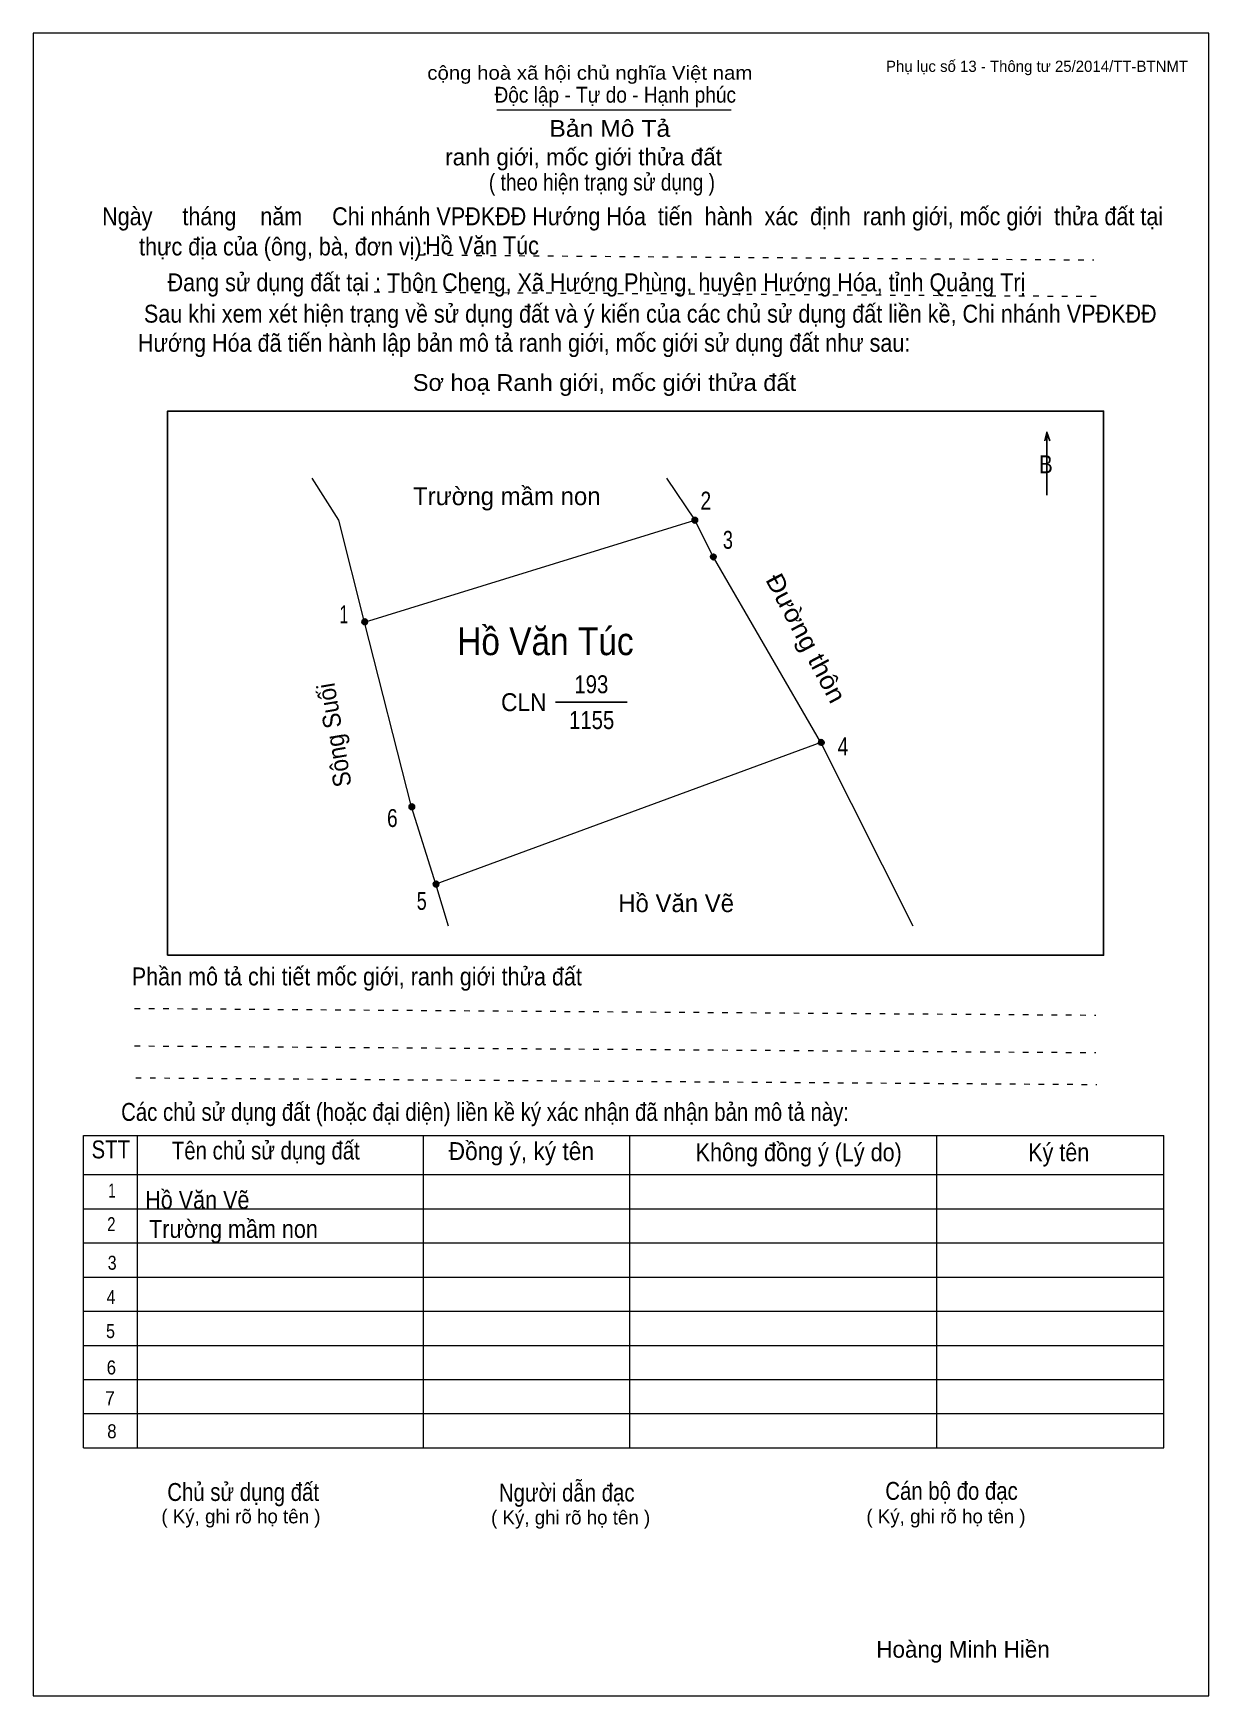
# Model space of a CAD drawing. Header units: centimetres. Extents: x 0 to 21, y 0 to 29.7.
import ezdxf
from ezdxf.enums import TextEntityAlignment as Align

# ---------------------------------------------------------------- set-up
doc = ezdxf.new("R2010")
doc.units = ezdxf.units.CM
doc.header["$LTSCALE"] = 0.13
doc.linetypes.add('DOTTED', pattern=[1.5, 0.3, -1.2])
for name, color, linetype, lineweight in [('1', 7, 'Continuous', 13), ('32', 7, 'Continuous', 25), ('33', 7, 'Continuous', 25), ('6', 7, 'Continuous', 13), ('62', 7, 'Continuous', 13)]:
    doc.layers.add(name, color=color, linetype=linetype, lineweight=lineweight)
for name, color, linetype in [('2', 7, 'Continuous'), ('34', 7, 'Continuous'), ('63', 7, 'Continuous')]:
    doc.layers.add(name, color=color, linetype=linetype)

msp = doc.modelspace()

# ---------------------------------------------------------------- hatches: boundary and pattern name
at = {"layer": '32'}
for points in [[(11.8691, 21, 1), (11.7691, 21, 1)], [(12.1996, 20.3441, 1), (12.0996, 20.3441, 1)], [(5.9722, 19.1858, 1), (5.8722, 19.1858, 1)], [(14.1278, 17.0313, 1), (14.0278, 17.0313, 1)], [(6.8132, 15.8813, 1), (6.7132, 15.8813, 1)], [(7.2461, 14.5, 1), (7.1461, 14.5, 1)]]:
    msp.add_hatch(color=256, dxfattribs=at).paths.add_polyline_path(points)

# ---------------------------------------------------------------- linework, layer by layer
at = {"layer": '1'}
msp.add_lwpolyline([(21, 0), (21, 29.7), (0, 29.7), (0, 0)], close=True, dxfattribs=at)
at = {"layer": '32'}
for centre in [(11.8191, 21), (12.1496, 20.3441), (5.9222, 19.1858), (14.0778, 17.0313), (6.7632, 15.8813), (7.1961, 14.5)]:
    msp.add_circle(centre, 0.05, dxfattribs=at)
at = {"layer": '33'}
msp.add_line((9.33, 17.75), (10.61, 17.75), dxfattribs=at)
at = {"layer": '6'}
for p, q in [((5.46, 21), (4.98, 21.75)), ((11.31, 21.75), (11.82, 21)), ((5.92, 19.18), (5.46, 21)), ((5.92, 19.18), (11.82, 21)), ((14.07, 17.03), (7.19, 14.5)), ((15.72, 13.75), (14.07, 17.03)), ((7.42, 13.75), (7.19, 14.5))]:
    msp.add_line(p, q, dxfattribs=at)
for points in [[(14.07, 17.03), (12.15, 20.34), (11.82, 21)], [(7.19, 14.5), (6.76, 15.88), (5.92, 19.18)]]:
    msp.add_lwpolyline(points, dxfattribs=at)
at = {"layer": '62'}
for p, q in [((8.28, 28.33), (12.47, 28.33)), ((0.9, 10.01), (20.2, 10.01)), ((0.9, 4.43), (0.9, 10.01)), ((1.86, 4.43), (1.86, 10.01)), ((6.97, 4.43), (6.97, 9.99)), ((10.66, 4.43), (10.66, 9.99)), ((16.14, 4.43), (16.14, 10.01)), ((20.2, 4.43), (20.2, 10.01)), ((0.9, 9.31), (20.2, 9.31)), ((0.9, 8.7), (20.2, 8.7)), ((0.9, 8.09), (20.2, 8.09)), ((0.9, 7.48), (20.2, 7.48)), ((0.9, 6.87), (20.2, 6.87)), ((0.9, 6.26), (20.2, 6.26)), ((0.9, 5.65), (20.2, 5.65)), ((0.9, 5.04), (20.2, 5.04)), ((0.9, 4.43), (20.2, 4.43))]:
    msp.add_line(p, q, dxfattribs=at)
at = {"layer": '62', "linetype": 'DOTTED'}
for p, q in [((6.89, 25.74), (18.95, 25.65)), ((6.09, 25.08), (19.04, 25)), ((1.81, 12.28), (18.98, 12.16)), ((1.81, 11.61), (18.98, 11.49)), ((1.83, 11.04), (19, 10.92))]:
    msp.add_line(p, q, dxfattribs=at)
at = {"layer": '62', "lineweight": 25}
for p, q in [((18.11, 22.58), (18.11, 21.45)), ((18.11, 22.57), (18.07, 22.42)), ((18.11, 22.57), (18.16, 22.42))]:
    msp.add_line(p, q, dxfattribs=at)
msp.add_lwpolyline([(2.4, 13.23), (19.12, 13.23), (19.12, 22.95), (2.4, 22.95)], close=True, dxfattribs=at)

# ---------------------------------------------------------------- texts
at = {"layer": '2', "width": 0.9}
msp.add_text('Hồ Văn Túc', height=0.4957, dxfattribs=at).set_placement((9.15, 18.59), align=Align.CENTER)
at = {"layer": '32'}
for s, width, p in [('2', 0.8, (12.015, 21.19)), ('3', 0.75, (12.41, 20.49)), ('1', 0.65, (5.55, 19.16)), ('4', 0.8, (14.465, 16.8)), ('6', 0.8, (6.415, 15.52)), ('5', 0.75, (6.94, 14.04))]:
    msp.add_text(s, height=0.32, dxfattribs=dict(at, width=width)).set_placement(p, align=Align.CENTER)
at = {"layer": '33'}
for s, p in [('Trường mầm non', (8.46, 21.27)), ('Hồ Văn Vẽ', (11.485, 14))]:
    msp.add_text(s, height=0.32, dxfattribs=at).set_placement(p, align=Align.CENTER)
for s, height, rotation, width, p in [('Đường thôn', 0.3199, 297.777, 1.1, (13.6633, 18.8195)), ('Sông Suối', 0.32, 99.557, 0.95, (5.5337, 17.1884))]:
    msp.add_text(s, height=height, rotation=rotation, dxfattribs=dict(at, width=width)).set_placement(p, align=Align.CENTER)
at = {"layer": '33', "width": 0.85}
for s, p in [('193', (9.97, 17.91)), ('1155', (9.975, 17.27))]:
    msp.add_text(s, height=0.32, dxfattribs=at).set_placement(p, align=Align.CENTER)
at = {"layer": '33', "width": 0.95}
msp.add_text('CLN', height=0.32, dxfattribs=at).set_placement((9.17, 17.59), align=Align.RIGHT)
at = {"layer": '34', "width": 0.9}
for s, p in [('Hồ Văn Túc', (7, 25.75)), ('Hồ Văn Vẽ', (2, 8.7)), ('Trường mầm non', (2.07, 8.18))]:
    msp.add_text(s, height=0.32, dxfattribs=at).set_placement(p)
at = {"layer": '62'}
for s, height, width, p in [('cộng hoà xã hội chủ nghĩa Việt nam', 0.2474, 1.1, (7.04, 28.87)), ('Độc lập - Tự do - Hạnh phúc', 0.2828, 0.9, (8.24, 28.46)), ('Bản Mô Tả', 0.3, 1.1, (9.22, 27.85)), ('( theo hiện trạng sử dụng )', 0.3, 0.85, (8.14, 26.89)), ('Ngày     tháng    năm     Chi nhánh VPĐKĐĐ Hướng Hóa  tiến  hành  xác  định  ranh giới, mốc giới  thửa đất tại ', 0.32, 0.9, (1.23, 26.27)), ('thực địa của (ông, bà, đơn vị): ', 0.32, 0.9, (1.89, 25.73)), ('Đang sử dụng đất tại : Thôn Cheng, Xã Hướng Phùng, huyện Hướng Hóa, tỉnh Quảng Trị', 0.32, 0.9, (2.4, 25.09)), (' Sau khi xem xét hiện trạng về sử dụng đất và ý kiến của các chủ sử dụng đất liền kề, Chi nhánh VPĐKĐĐ ', 0.32, 0.9, (1.87, 24.53)), ('Hướng Hóa đã tiến hành lập bản mô tả ranh giới, mốc giới sử dụng đất như sau:', 0.32, 0.9, (1.87, 24.01)), ('Sơ hoạ Ranh giới, mốc giới thửa đất', 0.3, 1.05, (6.78, 23.31)), ('B', 0.32, 0.85, (17.97, 21.84)), ('Phần mô tả chi tiết mốc giới, ranh giới thửa đất ', 0.32, 0.9, (1.76, 12.69)), ('Các chủ sử dụng đất (hoặc đại diện) liền kề ký xác nhận đã nhận bản mô tả này:', 0.32, 0.85, (1.57, 10.27))]:
    msp.add_text(s, height=height, dxfattribs=dict(at, width=width)).set_placement(p)
msp.add_text('ranh giới, mốc giới thửa đất', height=0.3, dxfattribs=at).set_placement((7.36, 27.34))
for s, height, width, p in [('STT', 0.32, 0.85, (1.385, 9.6)), ('Tên chủ sử dụng đất', 0.32, 0.85, (4.155, 9.58)), ('Đồng ý, ký tên', 0.32, 0.95, (8.72, 9.57)), ('Không đồng ý (Lý do)', 0.32, 0.9, (13.675, 9.55)), ('Ký tên', 0.32, 0.9, (18.32, 9.55)), ('1', 0.25, 0.7, (1.405, 8.9)), ('2', 0.25, 0.8, (1.395, 8.3)), ('3', 0.25, 0.85, (1.41, 7.61)), ('4', 0.25, 0.85, (1.39, 7)), ('5', 0.25, 0.85, (1.38, 6.39)), ('6', 0.25, 0.9, (1.395, 5.74)), ('7', 0.25, 0.95, (1.37, 5.19)), ('8', 0.25, 0.9, (1.405, 4.6)), ('Người dẫn đạc', 0.32, 0.85, (9.53, 3.47)), ('Chủ sử dụng đất', 0.32, 0.85, (3.75, 3.48)), ('Cán bộ đo đạc', 0.32, 0.85, (16.405, 3.5))]:
    msp.add_text(s, height=height, dxfattribs=dict(at, width=width)).set_placement(p, align=Align.CENTER)
for p in [(3.71, 3.08), (9.6, 3.06), (16.305, 3.08)]:
    msp.add_text('( Ký, ghi rõ họ tên )', height=0.25, dxfattribs=at).set_placement(p, align=Align.CENTER)
at = {"layer": '63'}
msp.add_text('Phụ lục số 13 - Thông tư 25/2014/TT-BTNMT', height=0.2, dxfattribs=at).set_placement((20.63, 29.01), align=Align.RIGHT)
msp.add_text('Hoàng Minh Hiền', height=0.3, dxfattribs=at).set_placement((16.61, 0.68), align=Align.CENTER)

doc.saveas('drawing.dxf')
